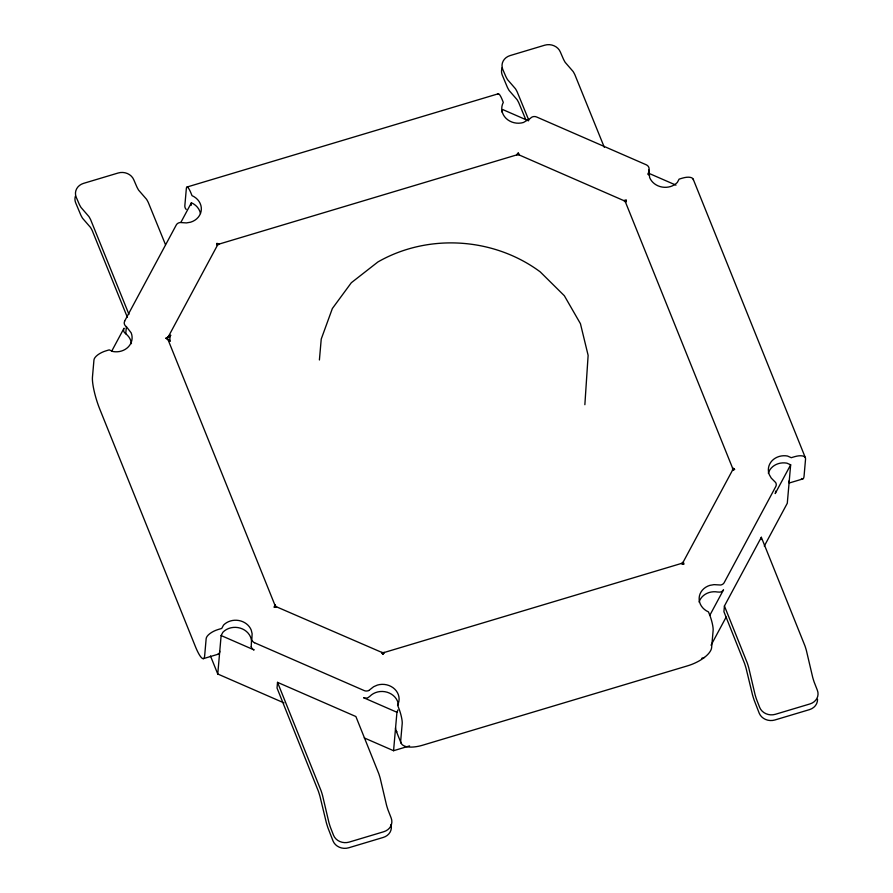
<?xml version="1.0" encoding="UTF-8"?>
<svg xmlns="http://www.w3.org/2000/svg" width="893" height="893" viewBox="0 0 893 893"><rect width="100%" height="100%" fill="white"/><g stroke="black" fill="none" stroke-linecap="round" stroke-linejoin="round"><path stroke-width="1.34" d="M251.212 646.677L251.502 640.85A16.253 14.377 5 0 0 240.262 628.125A16.253 14.377 5 0 0 222.915 632.211L221.129 635.548L217.758 674.003L284.007 702.903M131.438 343.649A16.253 14.377 5 0 0 125.746 333.759L126.371 326.637A4.945 4.376 5 0 1 124.685 321.123M191.169 205.39L191.392 202.778A16.253 14.377 5 0 1 200.478 213.527M277.522 682.341L321.1 790.807A18.541 3.55 73.3 0 1 322.552 795.484L328.903 822.464A18.541 3.55 73.3 0 0 330.354 827.13L333.513 835.256A12.256 10.85 5 0 0 349.185 842.088L383.767 831.729A12.256 10.85 5 0 0 391.156 817.977L387.986 809.862A18.541 3.55 73.3 0 1 386.535 805.185L380.195 778.216A18.541 3.55 73.3 0 0 378.732 773.539L355.883 716.532L277.522 682.341L277.031 688.034L318.377 791.231A26.902 5.146 73.3 0 1 319.951 796.277L326.358 822.766A26.902 5.146 73.3 0 0 327.932 827.811L333.022 840.949A12.256 10.85 5 0 0 348.694 847.792L383.276 837.422A12.256 10.85 5 0 0 390.944 824.496M319.404 359.979L321.234 339.072L332.352 308.531L351.317 282.735L377.94 261.939C428.182 233.162 493.784 237.404 540.209 271.863L564.354 295.75L580.439 323.69L588.13 355.369L584.859 404.708M364.266 737.931L393.567 750.712L396.939 712.268A16.253 14.377 5 0 0 397.921 709.924M648.497 174.894L648.943 170.072L649.635 177.517A16.253 14.377 5 0 0 677.318 182.462L679.115 179.125L682.364 178.153A12.256 5.213 -21.9 0 1 693.403 179.962M724.424 606.012L747.274 663.019A18.541 3.55 73.3 0 1 748.725 667.696L755.076 694.665A18.541 3.55 73.3 0 0 756.527 699.342L759.686 707.457A12.256 10.85 5 0 0 775.358 714.3L809.94 703.941A12.256 10.85 5 0 0 817.329 690.189L814.159 682.073A18.541 3.55 73.3 0 1 812.708 677.396L806.368 650.417A18.541 3.55 73.3 0 0 804.906 645.751L761.338 537.273L724.424 606.012L723.922 611.705L744.55 663.443A26.902 5.146 73.3 0 1 746.124 668.489L752.531 694.977A26.902 5.146 73.3 0 0 754.105 700.012L759.195 713.161A12.256 10.85 5 0 0 774.867 719.992L809.449 709.634A12.256 10.85 5 0 0 817.541 699.241M761.137 539.551L761.338 537.273M768.304 473.178A16.253 14.377 5 0 1 786.856 463.143L790.662 464.806L787.291 503.25L764.285 546.092M124.64 321.1L176.334 224.869A5.023 4.443 5 0 1 180.23 222.524L186.447 222.915L190.589 222.19A16.253 14.377 5 0 0 201.327 209.542A16.253 14.377 5 0 0 192.017 195.656L190.979 193.089A12.256 2.344 73.3 0 0 186.347 188.49L184.851 205.58A24.524 10.437 -21.9 0 0 186.224 209.42M111.792 351.005L124.027 328.222A4.945 4.376 5 0 0 125.835 333.77M180.944 222.257L191.392 202.778M709.79 615.366L723.52 589.804A5.012 4.432 5 0 1 719.97 592.115L717.648 592.026A16.253 14.377 5 0 0 699.085 602.049M790.662 464.806L775.202 493.572A5.012 4.432 5 0 0 775.593 491.15M711.04 645.226L726.165 617.074M368.82 690.501L373.609 686.739L377.371 685.087A16.253 14.377 5 0 1 394.885 689.284A16.253 14.377 5 0 1 397.564 705.146L398.557 707.613A12.256 2.344 73.3 0 1 402.207 723.609L400.711 740.699A24.524 10.426 -21.9 0 0 422.769 745.175L687.588 665.832A24.524 10.426 -21.9 0 0 711.632 647.525L713.127 630.447A12.256 2.344 73.3 0 0 709.489 614.451L708.45 611.895A16.253 14.377 5 0 1 699.152 598.02A16.253 14.377 5 0 1 709.879 585.361L714.02 584.636L720.606 585.015A5.012 4.432 5 0 0 724.156 582.694L775.827 486.451A5.012 4.432 5 0 0 775.637 482.521L771.251 478.09L769.308 474.708A16.253 14.377 5 0 1 787.481 456.022L791.276 457.685L794.536 456.714A12.256 5.213 -21.9 0 1 805.564 458.946L804.068 476.036A24.524 4.688 73.3 0 1 801.434 478.503M203.314 658.666L218.394 654.145M789.166 483.024L802.707 478.972M393.567 750.712L409.586 745.912M701.798 658.264L704.465 657.46M187.017 187.028L498.305 93.776M528.578 120.834L502.681 109.538A16.253 14.377 5 0 0 501.699 111.871M648.218 173.041L675.968 185.141M254.538 642.737L364.266 690.613A5.012 4.432 5 0 0 368.697 690.523M221.129 635.548L253.925 649.858M396.939 712.268L363.641 697.734A5.012 4.432 5 0 0 368.072 697.645L369.892 696.261A16.253 14.377 5 0 1 387.194 692.242A16.253 14.377 5 0 1 398.434 704.957M126.371 326.637L131.159 332.843A16.253 14.377 5 0 1 112.998 351.529L109.192 349.877L105.988 350.837A12.256 5.213 -21.9 0 0 93.955 359.979L92.459 377.069A24.524 4.688 73.3 0 0 99.748 409.05L195.388 646.543A24.524 4.688 73.3 0 0 204.664 655.73L206.16 638.64A12.256 5.213 -21.9 0 1 218.193 629.498L221.743 628.426L223.54 625.089A16.253 14.377 5 0 1 251.223 630.045L252.127 633.729L251.837 639.555A5.012 4.432 5 0 0 254.538 642.759M210.469 655.942L217.758 674.003M693.191 179.158L805.363 457.718M604.304 147.3L574.858 74.677A26.902 5.146 73.3 0 0 573.127 71.518L565.191 62.365A26.902 5.146 73.3 0 1 563.461 59.206L560.369 52.051A12.256 10.85 5 0 0 544.697 45.208L510.115 55.578A12.256 10.85 5 0 0 502.726 69.319L505.818 76.474A26.902 5.146 73.3 0 0 507.548 79.644L515.484 88.787A26.902 5.146 73.3 0 1 517.214 91.946L528.779 120.142M525.754 119.562L518.788 102.784A26.902 5.146 73.3 0 0 517.058 99.625L509.122 90.483A26.902 5.146 73.3 0 1 507.391 87.324L502.234 75.023A12.256 10.85 5 0 1 502.301 67.511M395.532 727.84L395.566 727.929A24.524 10.426 -22 0 0 396.939 731.758M395.967 730.396L401.113 743.166M165.462 244.582L148.294 202.465A26.902 5.146 73.3 0 0 146.564 199.306L138.627 190.164A26.902 5.146 73.3 0 1 136.897 186.994L133.805 179.839A12.256 10.85 5 0 0 118.133 173.008L83.551 183.366A12.256 10.85 5 0 0 76.173 197.107L79.254 204.274A26.902 5.146 73.3 0 0 80.995 207.433L88.92 216.575A26.902 5.146 73.3 0 1 90.662 219.734L128.949 314.325M127.409 317.428L92.236 230.573A26.902 5.146 73.3 0 0 90.494 227.414L82.569 218.272A26.902 5.146 73.3 0 1 80.828 215.113L75.671 202.811A12.256 10.85 5 0 1 75.436 196.103M647.905 173.923A4.945 4.376 5 0 1 648.195 174.515M497.859 94.2A12.256 2.344 73.3 0 1 502.268 99.837L503.306 102.416A16.253 14.377 5 0 0 505.974 118.278A16.253 14.377 5 0 0 523.488 122.475L530.353 118.412A4.945 4.376 5 0 1 536.581 116.972L646.32 164.814A4.945 4.376 5 0 1 648.876 170.139M789.289 480.467A24.524 4.688 73.3 0 1 789.032 481.997M219.756 651.209A24.524 4.699 73.3 0 1 218.004 654.134M253.913 649.881A5.012 4.432 5 0 1 251.246 646.666M274.821 604.862L274.285 607.251L277.009 607.039L381.311 652.191L382.84 654.245L384.582 652.381L680.979 563.572L683.658 564.108L683.391 561.675L732.282 470.644L734.548 469.361L732.439 467.765L625.692 202.655L626.205 200.3L623.493 200.467L519.715 155.192L518.186 153.172L516.455 154.991L219.667 243.912L216.843 243.465L217.111 245.865L168.163 337.018L165.953 338.213L170.25 341.293L168.118 339.898L274.821 604.862M170.25 336.382L170.161 336.694A11.486 10.169 5 0 0 169.983 340.088L165.953 338.213L170.25 336.382M274.955 605.13L274.285 607.251L276.573 606.782A5.492 4.856 5 0 1 274.966 605.13M626.205 200.3L625.546 202.376A5.537 4.9 5 0 0 623.917 200.724L626.205 200.3M170.686 335.288L168.219 336.884L170.686 335.288M384.258 652.448L382.84 654.245L381.791 652.337A5.581 4.934 5 0 0 384.258 652.448M518.186 153.172L516.779 154.924A5.537 4.9 5 0 1 519.235 155.047L518.186 153.172M734.548 469.361L732.45 470.22A5.537 4.9 5 0 0 732.517 468.055L734.548 469.361M219.232 244.079L216.843 243.465L217.39 245.486A5.537 4.9 5 0 1 219.232 244.09M683.658 564.108L681.281 563.45A5.537 4.9 5 0 0 683.112 562.043L683.658 564.108"/></g></svg>
